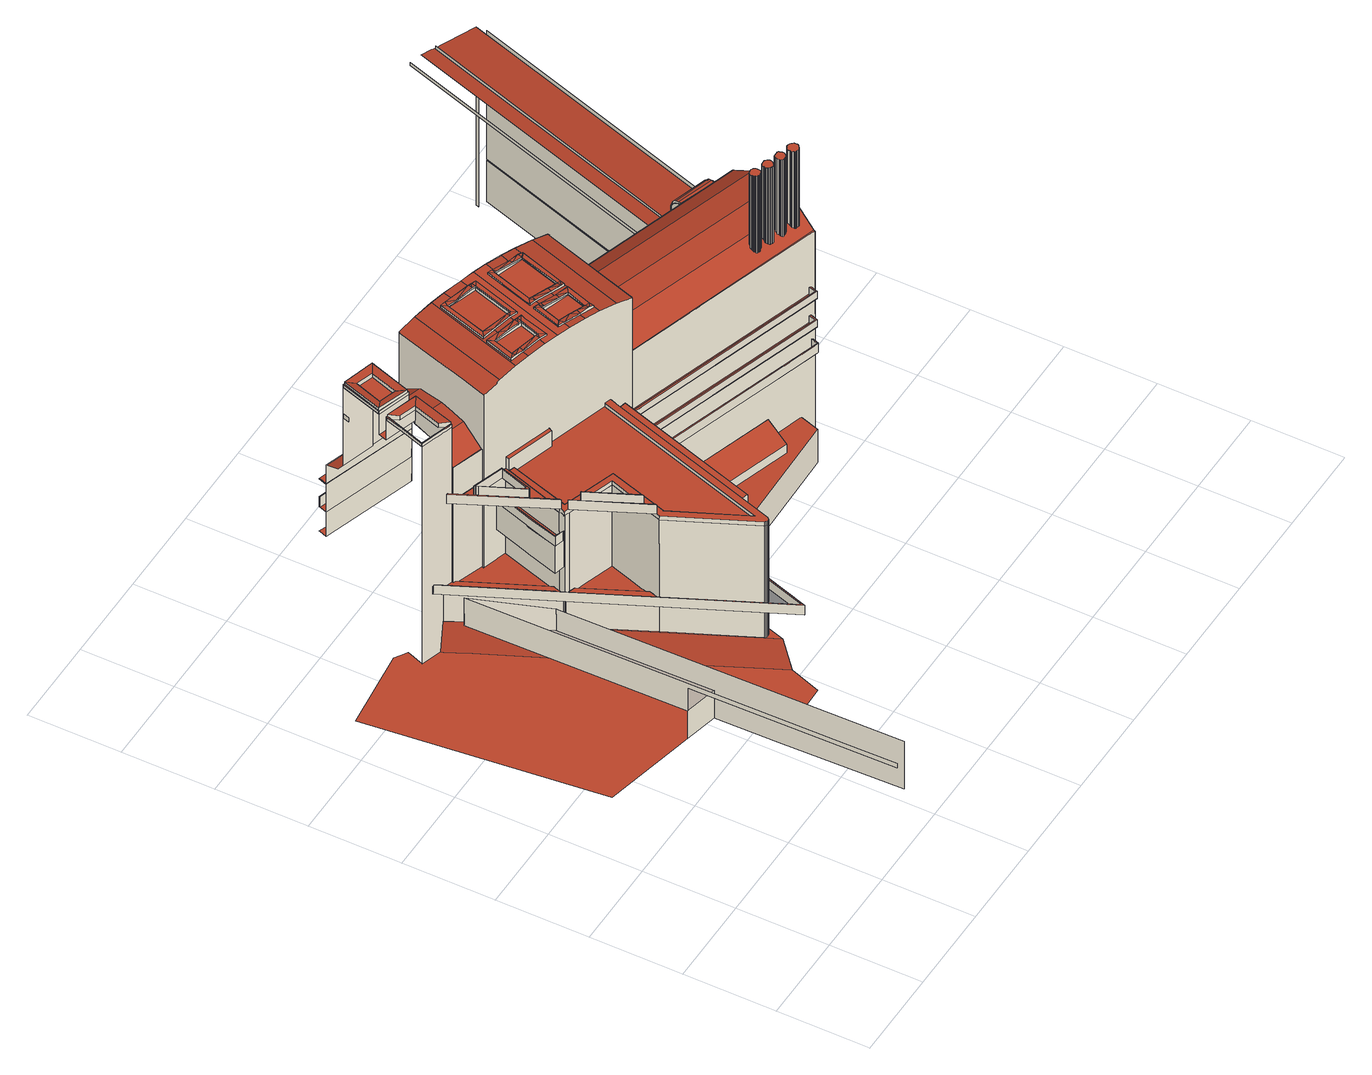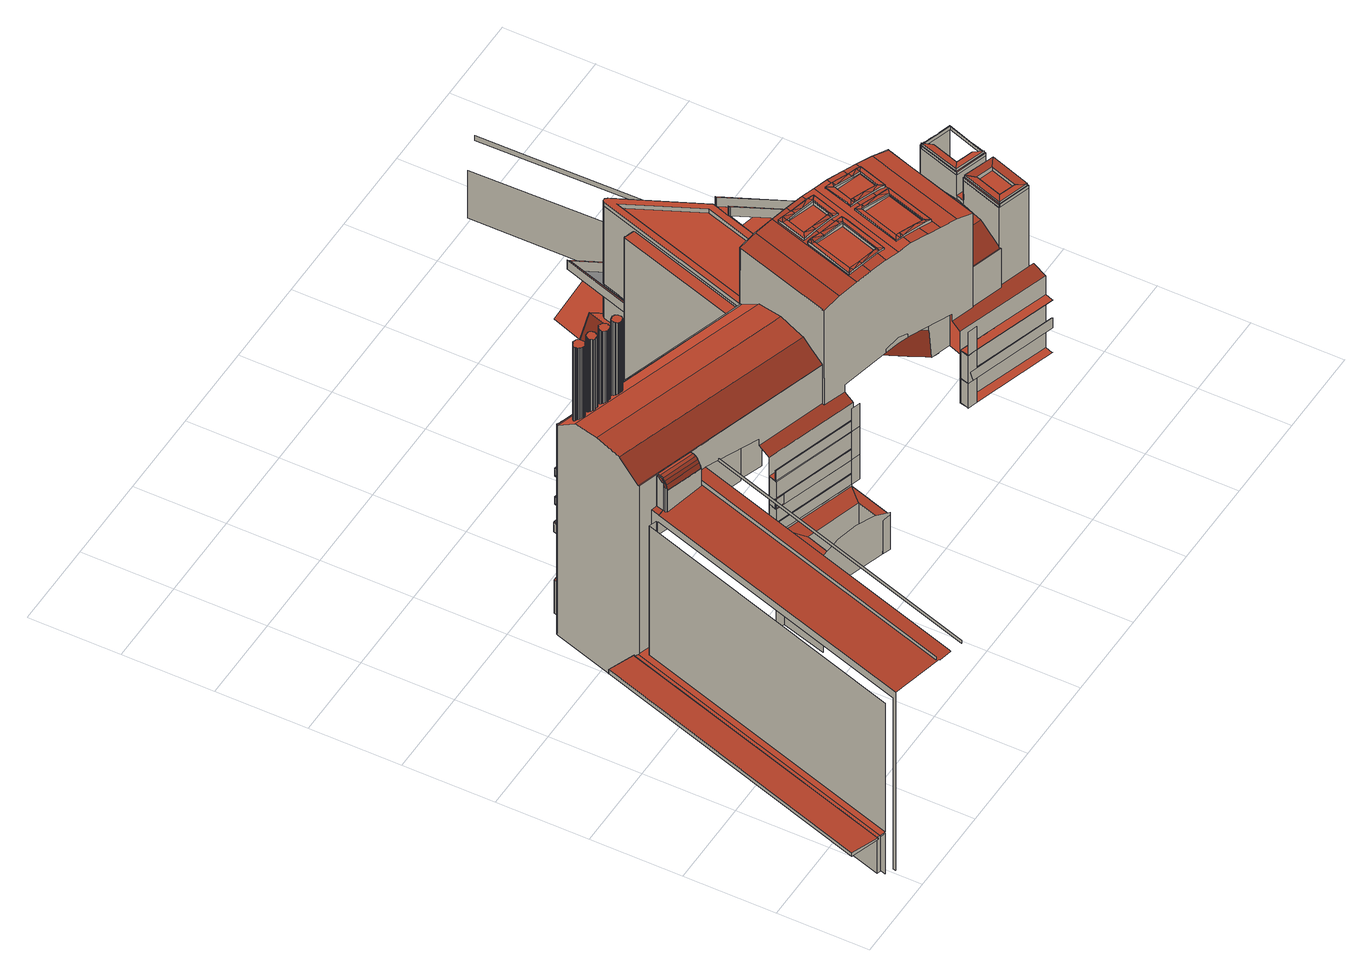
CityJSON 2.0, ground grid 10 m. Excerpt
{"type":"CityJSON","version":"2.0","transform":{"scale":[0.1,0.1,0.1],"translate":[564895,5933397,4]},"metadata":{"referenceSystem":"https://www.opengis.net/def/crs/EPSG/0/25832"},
"CityObjects":{
"building1":{"type":"Building","attributes":{"Grundfläche 2D":"19094.941454","Grundhöhe NN":"4.316"},"children":["building1-1","building1-2","building1-3","building1-4","building1-5","building1-6","building1-7","building1-8","building1-9","building1-10","building1-11","building1-12","building1-13","building1-14","building1-15","building1-16","building1-17","building1-18","building1-19","building1-20","building1-21","building1-22","building1-23","building1-24","building1-25","building1-26","building1-27","building1-28","building1-29","building1-30","building1-31","building1-32","building1-33","building1-34","building1-35","building1-36","building1-37","building1-38","building1-39","building1-40"],"geometry":[{"type":"MultiSurface","lod":"3","boundaries":[[[0,1,2,3,4,5,6,7,8,9]],[[9,10,11,12]],[[10,13,14,15,16,17,18,11]],[[19,20,21,22,23,12,11,18,24,25,26,27,28,29,30,31,32,33,34]],[[13,10,9,8]],[[35,36,37,38,39,40,34,33,32,31,41,42,43,44,45,46,47,48,49,50,49,48,51,52,53,54],[55,56,57,58,57,56,55,59]],[[60,14,13,8,7]],[[42,61,62,43]],[[63,64,61,42,41]],[[65,66,51,48,67,68]],[[48,47,46,69,70,71,68,67]],[[72,73,74,75]],[[28,27,26,25,76,77,78,79,64,63,41,31,30,29]],[[80,81,82,83,62,61,64,79,78,84,85,86,85,84,87,88,89,90,91,92,93,94,72,75,95,96]],[[97,98,99,68,71,70]],[[90,89,88,87,100,101,102,103,104,91]],[[84,105,106,105,84,78,77,107,108,109,110,111,112,113,114,115,87]],[[81,82,81,80]],[[112,111,110,111]],[[82,116,117,118,119,120,98,97,70,69,46,45,44,43,62,83]],[[107,121,122,108]],[[123,124,125,126]],[[127,128,129,130]],[[67,68,99,131,132,133,134,104,103,50,49,48],[135,136,137,138]],[[73,139,140,141,142,143,144,74]],[[145,65,68,99]],[[100,87,115,114,113,112,146,147,148,149,150,151,152,153,154,155]],[[130,52,51,156,157,127]],[[143,142,158,159,80,96,95,75,74,144]],[[66,65,145,160]],[[136,135,161,134,133,132,131,99,68,67,48,49,50,103,104,162,137]],[[151,150,151,152]],[[140,139,73,72,94,93,92,163,164,141]],[[124,123,128,127,165]],[[151,150,166,167,168,153,152]],[[156,51,66,160,169]],[[152,153,168,170,167,166,150,151]],[[104,171,172,91]],[[82,81,80,159,117,116]],[[173,174,175,176,177,178,110,109,108,122,179]],[[84,105,106,180,181,182,183,184,185,186,187,188,189,190,191,192,193,58,57,56,55,59,86,85]],[[176,175,148,147,146,112,111,110,178,177]],[[194,195,196,197]],[[180,181,195,194]],[[198,199,200,201]],[[180,122,121,202,181]],[[131,99,98,120]],[[137,162,104,171,134,161,135,138]],[[167,170,168,167,166]],[[157,203,204,124,165,127]],[[91,172,205,163,92]],[[206,207,208,209]],[[210,211,212,213]],[[175,174,173,179,122,180,194,214,215,148]],[[195,216,217,196]],[[202,218,182,181]],[[181,182,216,195]],[[215,214,194,197,168,170,167,166,149,148]],[[216,219,220,217]],[[218,221,183,182]],[[182,183,219,216]],[[222,223,224,225,226,227,221,218,202,121,107,77,76]],[[228,126,125,229]],[[230,209,208,171,104,103,102,101,100,155,154,153,152,151,150,149,166,167,170,168,197,196,217,220,231,232,233,234,235,236,237,238,211,210]],[[203,157,156,169,239]],[[240,241,233,232]],[[226,225,186,185]],[[185,186,241,240]],[[241,242,234,233]],[[225,224,187,186]],[[186,187,242,241]],[[199,228,229,243,244,245,198]],[[90,89,88,87,115,114,113,112,146,147,148,215,214,194,195,216,219,246,240,241,242,247,248,249,250,251,205,172,91]],[[171,104,134]],[[252,206,209,230]],[[229,125,124,204,253,243]],[[25,254,222,76]],[[255,256,254,25]],[[230,210,213,252]],[[172,171,208,207]],[[253,204,203,239,257]],[[187,224,223,188]],[[258,259,260,261,262,263,264,265,266,267,268]],[[269,270,244,243,271,272]],[[257,239,169,160,145,99,131,266,265,264,263,262,261,260,273,274,275,276]],[[277,278,279,280]],[[281,282,283,284]],[[188,189,190,191,192,191,190,189,188,223,222,254,256,285,286,287,288,289,290,291,292,293]],[[271,243,253,257,276]],[[280,294,245,244,270,269,274,273,295,277]],[[296,297,298,299,300,301,302,303]],[[283,304,305,306,307,308,309,284]],[[278,310,311,312,313,314,315,279]],[[316,317,318,319,320,321,322,323,324,258,268,267,266,131,132,133,134,133,132,131,120,119,118,117,159,158,142,141,164,163,205,251,250,249,325,326]],[[275,272,271,276]],[[274,269,272,275]],[[303,284,283,296]],[[305,283,284,308,307,306]],[[327,282,281,328,329,330]],[[323,322,331,332,333,334]],[[258,324,335,259]],[[290,289,288,336,337,293,292,291]],[[338,339,335,324,323,334,333,340,341,342,343,344,345,346,347,348]],[[250,212,211,238]],[[349,345,344,343,342,350,351,352]],[[347,346,353,354]],[[353,346,345,349,355,356]],[[305,306,357,299,298,358]],[[359,360,312,311,361]],[[362,327,330,306,305]],[[353,356,363,354]],[[304,283,282,327,362,305]],[[358,298,297,296,283,305]],[[364,365,325,249,248,247,242,187,188,293,337,366]],[[367,368,369,370,355,349,352,351,350,371,372,332,331,322,321,373]],[[374,375,376,377]],[[234,242,247,248,249,237,236,235]],[[378,379,320,319,380,381]],[[375,382,383,376]],[[370,363,356,355]],[[363,370,369,348,347,354]],[[367,339,338,348,369,368]],[[384,385,386,387,336,288,287,374,377,388,389]],[[390,391,392,373,321,320,379,378,393,394,395,396,397,398,399,400]],[[396,395,401,402,403,404,398,397]],[[237,249,250,238]],[[405,406,407,408,409,410,411]],[[412,413,414,406,405,411]],[[415,416,417,418,419,420,421]],[[366,337,336,387,364]],[[417,416,386,385,418]],[[410,409,384,389,411]],[[422,399,398,404,423,424]],[[400,399,422,425]],[[388,412,411,389]],[[426,427,428,423,404,403,402,401,429,430,381,380,319,318,431,432]],[[433,434,435,436,437,438]],[[439,437,436,435,440,295,273,260,259,335,339,367,373,392,432,431,441,442,443,444]],[[445,425,422,424]],[[446,421,420,447]],[[448,407,406,449]],[[450,449,406,414,451]],[[452,453,450,454,455,451]],[[445,428,427,390,400,425]],[[423,428,445,424]],[[456,449,450,451,455,454]],[[457,446,447,458]],[[459,448,449,456]],[[392,391,390,427,426,432]],[[318,317,441,431]],[[376,383,460,461,462,455,451,414,413,412,388,377]],[[316,463,464,465,466,442,441,317]],[[467,468,469,470,471,472,473,474,475,443,442,466,465,464,463,316,326]],[[382,476,460,383]],[[450,453,477,478,454]],[[479,480,481,482,483,484,485]],[[486,485,484,483,487,488,489]],[[489,490,491,485,486]],[[485,491,492,480,479]],[[493,494,495,496,497]],[[498,499,458,447,420,419,418,385,500]],[[501,502,467,326,325,365,364,387,503]],[[504,384,409,408,407,448,459,505,506]],[[507,386,416,415,421,446,457,508,509]],[[477,453,452,510]],[[405,411,389,511,512,513,514,515,516,456,449,406]],[[517,518,519,444,443,475]],[[520,521,522,523]],[[518,524,525,519]],[[482,526,527,483]],[[524,528,529,494,493,530,525]],[[531,532,533,490,489,488,487]],[[462,455,454,478]],[[480,492,534,535,526,482,481]],[[522,521,536,537]],[[538,539,537,536]],[[527,540,541,542,491,485,484,483]],[[529,534,492,494]],[[522,537,539,523]],[[533,543,544,545,520,521,490]],[[531,487,483,527]],[[385,384,504,500]],[[387,386,507,503]],[[536,546,547,538]],[[521,520,545,548]],[[536,521,548,546]],[[549,550,539,523,520,545]],[[539,550,549,551,552,553,554,555,556,522,523]],[[470,469,557,558]],[[511,389,511,512]],[[510,462,478,477]],[[471,470,558,559]],[[527,540,541,560,533,532,531]],[[540,527,526,535,534,561,541]],[[546,562,550,547]],[[515,514,513,514,515,516,456,454,455,462,461,563,564,565,566,567,568,569,570,571,572,573,468,467,502,501,509,508,457,458,499,498,506,505,459,456,516]],[[551,562,546,548]],[[545,549,551,548]],[[571,570,569,557,469,468,573,572]],[[549,545,544,574]],[[472,471,559,575]],[[550,562,551,549]],[[476,563,461,460]],[[473,472,575,576]],[[577,474,473,576]],[[498,500,504,506]],[[501,503,507,509]],[[578,579,580,581,582,583]],[[584,585,586,587,588,582,581,580,589,517,475,474,577,590,591]],[[592,593,592,587]],[[559,558,557,569,568,594,595,596,597,590,577,576,575]],[[593,598,593,592]],[[599,600,601,602,603,604]],[[579,605,606,580]],[[604,597,596,599]],[[607,608,602,601]],[[609,610,611,612]],[[590,597,613,614]],[[583,582,615,616,617]],[[618,619,620,621,622,581,582,588,587,586,585,584,623,624,598],[592,593,592,587],[593,598,593,592]],[[590,614,625,626,610,609,627,591]],[[591,627,609,612,628,629,630,618,598,624,623,584]],[[613,597,604,603,602,608,631,632]],[[633,631,608,607]],[[610,626,634,611]]],"semantics":{"surfaces":[{"type":"WallSurface"},{"type":"RoofSurface"},{"type":"OuterCeilingSurface"},{"type":"GroundSurface"}],"values":[0,0,0,1,2,0,0,0,1,0,0,0,1,0,0,0,0,0,0,1,0,0,0,3,0,0,0,0,3,1,1,0,1,1,3,1,1,0,0,1,3,0,0,0,0,0,0,1,0,0,0,0,0,0,0,0,0,0,0,0,0,1,1,1,1,0,0,0,0,0,0,0,1,0,0,0,1,0,0,0,1,0,1,0,0,0,0,0,1,1,1,1,1,0,1,0,0,3,3,1,1,1,1,0,1,0,0,0,0,0,1,0,0,0,1,0,0,1,0,0,0,1,0,1,1,0,0,0,0,0,0,0,0,0,0,1,0,0,1,0,0,0,0,0,0,0,0,0,1,1,1,1,0,0,1,0,0,0,0,0,1,1,3,3,0,1,1,0,0,0,1,1,0,3,1,0,1,0,0,0,0,0,0,0,0,1,1,0,1,0,0,1,0,0,0,0,1,0,1,0,1,0,0,1,1,0,0,0,0,1,0,1,0,0,0,0,0,0,0,1,1,0,3,0,0]}}]},
"building1-1":{"type":"BuildingInstallation","parents":["building1"],"geometry":[{"type":"MultiSurface","lod":"3","boundaries":[[[635,636,637,638,639,640,641,642,643,644,645,646,647]],[[40,646,645,648]],[[649,643,642,130]],[[643,649,650,644]],[[650,648,645,644]],[[40,39,38,37,36,35,54,53,52,641,640,639,638,637,636,635,647,646]],[[52,130,642,641]]],"semantics":{"surfaces":[{"type":"RoofSurface"},{"type":"WallSurface"}],"values":[0,1,1,1,1,1,1]}}]},
"building1-2":{"type":"BuildingInstallation","parents":["building1"],"geometry":[{"type":"MultiSurface","lod":"3","boundaries":[[[643,642,651,652,653,646,645,654]],[[654,655,649,643]],[[130,129,651,642]],[[129,656,657,40,646,653,652,651]],[[40,648,645,646]],[[648,655,654,645]],[[649,130,642,643]]],"semantics":{"surfaces":[{"type":"RoofSurface"},{"type":"WallSurface"}],"values":[0,1,1,1,1,1,1]}}]},
"building1-3":{"type":"BuildingInstallation","parents":["building1"],"geometry":[{"type":"MultiSurface","lod":"3","boundaries":[[[658,659,71,660,47,661,662,59,86,663,81]],[[47,46,45,44,43,59,662,661]],[[70,71,659,97]],[[62,86,59,43]],[[62,83,82,81,663,86]],[[116,658,81,82]],[[116,97,659,658]],[[70,69,46,47,660,71]]],"semantics":{"surfaces":[{"type":"RoofSurface"},{"type":"WallSurface"}],"values":[0,1,1,1,1,1,1,1]}}]},
"building1-4":{"type":"BuildingInstallation","parents":["building1"],"geometry":[{"type":"MultiSurface","lod":"3","boundaries":[[[664,665,666,667]],[[50,103,666,665]],[[103,104,667,666]],[[104,49,664,667]],[[50,665,664,49]]],"semantics":{"surfaces":[{"type":"RoofSurface"},{"type":"WallSurface"}],"values":[0,1,1,1,1]}}]},
"building1-5":{"type":"BuildingInstallation","parents":["building1"],"geometry":[{"type":"MultiSurface","lod":"3","boundaries":[[[668,669,670,671]],[[670,672,673,671]],[[655,674,669,668,654]],[[670,669,674,675]],[[672,670,675,676]],[[672,676,650,644,673]],[[671,673,644,650,649,643]],[[668,671,643,649,655,654]]],"semantics":{"surfaces":[{"type":"RoofSurface"},{"type":"WallSurface"}],"values":[0,0,1,1,1,1,1,1]}}]},
"building1-6":{"type":"BuildingInstallation","parents":["building1"],"geometry":[{"type":"MultiSurface","lod":"3","boundaries":[[[677,678,679,680,681,682,683,684]],[[193,681,680,58]],[[192,682,681,193]],[[682,192,191,683]],[[685,684,683,191]],[[686,57,679,678,677,684,685,687]],[[679,57,58,680]]],"semantics":{"surfaces":[{"type":"RoofSurface"},{"type":"WallSurface"}],"values":[0,1,1,1,1,1,1]}}]},
"building1-7":{"type":"BuildingInstallation","parents":["building1"],"geometry":[{"type":"MultiSurface","lod":"3","boundaries":[[[111,688,106,180,689,690]],[[178,110,111,690]],[[106,688,111,110,109,108]],[[106,108,122,180]],[[180,122,179,689]],[[179,178,690,689]]],"semantics":{"surfaces":[{"type":"RoofSurface"},{"type":"WallSurface"}],"values":[0,1,1,1,1,1]}}]},
"building1-8":{"type":"BuildingInstallation","parents":["building1"],"geometry":[{"type":"MultiSurface","lod":"3","boundaries":[[[691,692,693,694]],[[153,168,692,691]],[[168,170,693,692]],[[694,693,170,152]],[[152,153,691,694]]],"semantics":{"surfaces":[{"type":"RoofSurface"},{"type":"WallSurface"}],"values":[0,1,1,1,1]}}]},
"building1-9":{"type":"BuildingInstallation","parents":["building1"],"geometry":[{"type":"MultiSurface","lod":"3","boundaries":[[[695,696,697,698,699,700,701]],[[137,136,697,696]],[[136,135,698,697]],[[135,161,699,698]],[[161,702,703,701,700,699]],[[695,701,703,162]],[[162,137,696,695]]],"semantics":{"surfaces":[{"type":"RoofSurface"},{"type":"WallSurface"}],"values":[0,1,1,1,1,1,1]}}]},
"building1-10":{"type":"BuildingInstallation","parents":["building1"],"geometry":[{"type":"MultiSurface","lod":"3","boundaries":[[[704,705,706,707,708,709,710,711]],[[72,712,707,706]],[[712,713,164,709,708,707]],[[141,710,709,164]],[[141,140,139,73,705,704,711,710]],[[73,72,706,705]]],"semantics":{"surfaces":[{"type":"RoofSurface"},{"type":"WallSurface"}],"values":[0,1,1,1,1,1]}}]},
"building1-11":{"type":"BuildingInstallation","parents":["building1"],"geometry":[{"type":"MultiSurface","lod":"3","boundaries":[[[714,715,716,717,718,719]],[[720,717,716,721]],[[719,718,722,723,724,714]],[[716,715,714,724,723,725,726]],[[716,726,725,727,728,721]],[[728,727,729,720,721]],[[717,720,729,730]],[[718,717,730,722]]],"semantics":{"surfaces":[{"type":"RoofSurface"},{"type":"WallSurface"}],"values":[0,0,1,1,1,1,1,1]}}]},
"building1-12":{"type":"BuildingInstallation","parents":["building1"],"geometry":[{"type":"MultiSurface","lod":"3","boundaries":[[[698,731,696,695,732,699]],[[699,732,733,161]],[[135,698,699,161]],[[135,138,731,698]],[[138,137,696,731]],[[162,695,696,137]],[[162,733,732,695]]],"semantics":{"surfaces":[{"type":"RoofSurface"},{"type":"WallSurface"}],"values":[0,1,1,1,1,1,1]}}]},
"building1-13":{"type":"BuildingInstallation","parents":["building1"],"geometry":[{"type":"MultiSurface","lod":"3","boundaries":[[[734,735,736,737]],[[737,736,151,167]],[[167,166,734,737]],[[166,150,735,734]],[[150,151,736,735]]],"semantics":{"surfaces":[{"type":"RoofSurface"},{"type":"WallSurface"}],"values":[0,1,1,1,1]}}]},
"building1-14":{"type":"BuildingInstallation","parents":["building1"],"geometry":[{"type":"MultiSurface","lod":"3","boundaries":[[[738,739,728,726,740,741]],[[742,739,738,229]],[[742,727,728,739]],[[727,725,726,728]],[[126,740,726,725]],[[126,125,741,740]],[[125,229,738,741]]],"semantics":{"surfaces":[{"type":"RoofSurface"},{"type":"WallSurface"}],"values":[0,1,1,1,1,1,1]}}]},
"building1-15":{"type":"BuildingInstallation","parents":["building1"],"geometry":[{"type":"MultiSurface","lod":"3","boundaries":[[[739,738,743,740,726,724]],[[724,723,742,739]],[[229,228,743,738]],[[228,126,740,743]],[[126,725,726,740]],[[726,725,723,724]],[[742,229,738,739]]],"semantics":{"surfaces":[{"type":"RoofSurface"},{"type":"WallSurface"}],"values":[0,1,1,1,1,1,1]}}]},
"building1-16":{"type":"BuildingInstallation","parents":["building1"],"geometry":[{"type":"MultiSurface","lod":"3","boundaries":[[[719,718,744,745,714]],[[744,720,721,745]],[[714,724,723,722,718,719]],[[722,746,744,718]],[[720,744,746,729]],[[727,728,721,720,729]],[[721,728,727,742,739,745]],[[714,745,739,742,723,724]]],"semantics":{"surfaces":[{"type":"RoofSurface"},{"type":"WallSurface"}],"values":[0,0,1,1,1,1,1,1]}}]},
"building1-17":{"type":"BuildingInstallation","parents":["building1"],"geometry":[{"type":"MultiSurface","lod":"3","boundaries":[[[747,748,749,750]],[[171,747,750,134]],[[171,134,205,172]],[[171,172,207,751,748,747]],[[749,748,751,251]],[[750,749,251,205,134]]],"semantics":{"surfaces":[{"type":"RoofSurface"},{"type":"WallSurface"}],"values":[0,1,1,1,1,1]}}]},
"building1-18":{"type":"BuildingInstallation","parents":["building1"],"geometry":[{"type":"MultiSurface","lod":"3","boundaries":[[[752,753,362,754]],[[307,308,754,362,305,306]],[[309,752,754,308]],[[309,304,753,752]],[[304,305,362,753]]],"semantics":{"surfaces":[{"type":"RoofSurface"},{"type":"WallSurface"}],"values":[0,1,1,1,1]}}]},
"building1-19":{"type":"BuildingInstallation","parents":["building1"],"geometry":[{"type":"MultiSurface","lod":"3","boundaries":[[[755,756,757,758]],[[759,757,756]],[[760,761,759]],[[761,757,759]],[[762,763,760]],[[763,761,760]],[[764,765,766,762]],[[766,763,762]],[[767,768,756,755]],[[769,765,764,762,760,759,756,768,334,331,770]],[[766,765,769,372]],[[757,761,763,766,372,332,333,340]],[[340,341,758,757]],[[341,767,755,758]]],"semantics":{"surfaces":[{"type":"RoofSurface"},{"type":"WallSurface"}],"values":[0,0,0,0,0,0,0,0,1,1,1,1,1,1]}}]},
"building1-20":{"type":"BuildingInstallation","parents":["building1"],"geometry":[{"type":"MultiSurface","lod":"3","boundaries":[[[771,772,773,774]],[[771,371,350,342,341,772]],[[340,773,772,341]],[[774,773,340,333,332,372]],[[372,371,771,774]]],"semantics":{"surfaces":[{"type":"RoofSurface"},{"type":"WallSurface"}],"values":[0,1,1,1,1]}}]},
"building1-21":{"type":"BuildingInstallation","parents":["building1"],"geometry":[{"type":"MultiSurface","lod":"3","boundaries":[[[755,758,775,776]],[[777,775,758]],[[778,779,777]],[[779,775,777]],[[780,781,778]],[[781,779,778]],[[782,780,766,765,783]],[[782,781,780]],[[341,758,755,767]],[[778,777,758,341,342,350,371,780]],[[371,372,766,780]],[[765,766,372,769]],[[769,784,785,782,783,765]],[[343,786,767,755,776,775,779,781,782,785,351]]],"semantics":{"surfaces":[{"type":"RoofSurface"},{"type":"WallSurface"}],"values":[0,0,0,0,0,0,0,0,1,1,1,1,1,1]}}]},
"building1-22":{"type":"BuildingInstallation","parents":["building1"],"geometry":[{"type":"MultiSurface","lod":"3","boundaries":[[[787,788,789,790]],[[791,790,789]],[[792,793,791]],[[793,790,791]],[[794,795,792]],[[795,793,792]],[[347,796,788,787]],[[796,797,789,788]],[[791,789,797,344,352,798,794,792]],[[355,795,794,798]],[[790,793,795,355,349,345,346]],[[346,347,787,790]]],"semantics":{"surfaces":[{"type":"RoofSurface"},{"type":"WallSurface"}],"values":[0,0,0,0,0,0,1,1,1,1,1,1]}}]},
"building1-23":{"type":"BuildingInstallation","parents":["building1"],"geometry":[{"type":"MultiSurface","lod":"3","boundaries":[[[799,800,787]],[[800,788,787]],[[801,802,799]],[[802,800,799]],[[803,804,801]],[[804,802,801]],[[805,804,803]],[[795,794,805,803]],[[803,801,799,787,347,348,369,370]],[[370,355,795,803]],[[355,798,794,795]],[[798,806,805,794]],[[802,804,805,806,807,368,338,796,788,800]],[[796,347,787,788]]],"semantics":{"surfaces":[{"type":"RoofSurface"},{"type":"WallSurface"}],"values":[0,0,0,0,0,0,0,0,1,1,1,1,1,1]}}]},
"building1-24":{"type":"BuildingInstallation","parents":["building1"],"geometry":[{"type":"MultiSurface","lod":"3","boundaries":[[[808,809,810,811]],[[812,813,809]],[[813,810,809]],[[814,815,812]],[[815,813,812]],[[816,817,814]],[[817,815,814]],[[818,817,816]],[[819,810,813]],[[820,429,808,811]],[[429,430,809,808]],[[816,814,812,809,430,381,378,393]],[[393,821,818,816]],[[813,815,817,818,821,379,380,822,819]],[[819,822,820,811,810]]],"semantics":{"surfaces":[{"type":"RoofSurface"},{"type":"WallSurface"}],"values":[0,0,0,0,0,0,0,0,0,1,1,1,1,1,1]}}]},
"building1-25":{"type":"BuildingInstallation","parents":["building1"],"geometry":[{"type":"MultiSurface","lod":"3","boundaries":[[[823,824,825,826]],[[393,823,826,394]],[[823,393,378,381,430,824]],[[429,825,824,430]],[[826,825,429,401,395,394]]],"semantics":{"surfaces":[{"type":"RoofSurface"},{"type":"WallSurface"}],"values":[0,1,1,1,1]}}]},
"building1-26":{"type":"BuildingInstallation","parents":["building1"],"geometry":[{"type":"MultiSurface","lod":"3","boundaries":[[[827,808,811]],[[828,829,827]],[[829,808,827]],[[830,831,828]],[[831,829,828]],[[832,833,830]],[[833,831,830]],[[832,818,816,833]],[[396,834,832,830,828,827,811,820,402]],[[834,821,818,832]],[[393,816,818,821]],[[393,394,833,816]],[[808,829,831,833,394,395,401,429]],[[820,811,808,429]]],"semantics":{"surfaces":[{"type":"RoofSurface"},{"type":"WallSurface"}],"values":[0,0,0,0,0,0,0,0,1,1,1,1,1,1]}}]},
"building1-27":{"type":"BuildingInstallation","parents":["building1"],"geometry":[{"type":"MultiSurface","lod":"3","boundaries":[[[835,836,837,838]],[[839,840,836]],[[840,837,836]],[[841,842,839]],[[842,840,839]],[[843,844,841]],[[844,842,841]],[[845,844,843]],[[846,837,840]],[[428,423,836,835]],[[843,841,839,836,423,404,398,399]],[[399,847,845,843]],[[403,848,849,846,840,842,844,845,847,397]],[[846,849,850,838,837]],[[850,428,835,838]]],"semantics":{"surfaces":[{"type":"RoofSurface"},{"type":"WallSurface"}],"values":[0,0,0,0,0,0,0,0,0,1,1,1,1,1,1]}}]},
"building1-28":{"type":"BuildingInstallation","parents":["building1"],"geometry":[{"type":"MultiSurface","lod":"3","boundaries":[[[838,851,835]],[[851,852,835]],[[853,852,851]],[[854,855,853]],[[855,852,853]],[[856,857,854]],[[857,855,854]],[[856,858,845,843,857]],[[428,850,838,835]],[[854,853,851,838,850,426,391,859,856]],[[859,860,847,845,858,856]],[[399,843,845,847]],[[399,400,857,843]],[[835,852,855,857,400,390,427,428]]],"semantics":{"surfaces":[{"type":"RoofSurface"},{"type":"WallSurface"}],"values":[0,0,0,0,0,0,0,0,1,1,1,1,1,1]}}]},
"building1-29":{"type":"BuildingInstallation","parents":["building1"],"geometry":[{"type":"MultiSurface","lod":"3","boundaries":[[[861,862,863,864,417,865]],[[500,498,861,865]],[[861,498,499,862]],[[499,866,863,862]],[[866,419,864,863]],[[418,417,864,419]],[[500,865,417,418,385]]],"semantics":{"surfaces":[{"type":"RoofSurface"},{"type":"WallSurface"}],"values":[0,1,1,1,1,1,1]}}]},
"building1-30":{"type":"BuildingInstallation","parents":["building1"],"geometry":[{"type":"MultiSurface","lod":"3","boundaries":[[[867,868,366,869,870,871]],[[503,501,870,869]],[[871,870,501,502]],[[502,872,867,871]],[[872,365,868,867]],[[364,366,868,365]],[[503,869,366,364,387]]],"semantics":{"surfaces":[{"type":"RoofSurface"},{"type":"WallSurface"}],"values":[0,1,1,1,1,1,1]}}]},
"building1-31":{"type":"BuildingInstallation","parents":["building1"],"geometry":[{"type":"MultiSurface","lod":"3","boundaries":[[[873,874,875,876,877,410,878]],[[874,513,514,875]],[[514,879,876,875]],[[879,405,877,876]],[[877,405,411,410]],[[511,512,873,878,410,411,389]],[[512,513,874,873]]],"semantics":{"surfaces":[{"type":"RoofSurface"},{"type":"WallSurface"}],"values":[0,1,1,1,1,1,1]}}]},
"building1-32":{"type":"BuildingInstallation","parents":["building1"],"geometry":[{"type":"MultiSurface","lod":"3","boundaries":[[[479,880,881,561,882]],[[484,540,881,880]],[[479,882,542,491,485]],[[479,485,484,880]],[[881,540,541,561]]],"semantics":{"surfaces":[{"type":"RoofSurface"},{"type":"WallSurface"}],"values":[0,1,1,1,1]}}]},
"building1-33":{"type":"BuildingInstallation","parents":["building1"],"geometry":[{"type":"MultiSurface","lod":"3","boundaries":[[[883,884,885,497]],[[497,493,530,883]],[[529,494,493,497,885]],[[530,528,884,883]],[[529,885,884,528]]],"semantics":{"surfaces":[{"type":"RoofSurface"},{"type":"WallSurface"}],"values":[0,1,1,1,1]}}]},
"building1-34":{"type":"BuildingInstallation","parents":["building1"],"geometry":[{"type":"MultiSurface","lod":"3","boundaries":[[[886,887,560,486]],[[488,532,887,886]],[[489,486,560,533,490]],[[488,886,486,489]],[[533,560,887,532]]],"semantics":{"surfaces":[{"type":"RoofSurface"},{"type":"WallSurface"}],"values":[0,1,1,1,1]}}]},
"building1-35":{"type":"BuildingInstallation","parents":["building1"],"geometry":[{"type":"MultiSurface","lod":"3","boundaries":[[[888,889,890,891,892,893,894,895,896,897,898,899,900,901,902,903,904,905,906,907,908,909,910,911,912,913,914,915,916]],[[917,918,893,892]],[[918,919,894,893]],[[919,920,895,894]],[[921,917,892,891]],[[895,920,922]],[[922,923,896,895]],[[923,924,897,896]],[[924,925,898,897]],[[925,926,899,898]],[[926,927,900,899]],[[927,928,901,900]],[[928,929,902,901]],[[929,930,903,902]],[[930,931,904,903]],[[931,932,905,904]],[[932,933,906,905]],[[933,934,907,906]],[[934,935,908,907]],[[935,936,909,908]],[[936,937,910,909]],[[937,938,910]],[[938,939,911,910]],[[939,940,912,911]],[[940,941,942,914,913,912]],[[942,943,915,914]],[[943,944,916,915]],[[888,916,944,945]],[[945,946,889,888]],[[946,947,890,889]],[[947,921,891,890]]],"semantics":{"surfaces":[{"type":"RoofSurface"},{"type":"WallSurface"}],"values":[0,1,1,1,1,1,1,1,1,1,1,1,1,1,1,1,1,1,1,1,1,1,1,1,1,1,1,1,1,1,1]}}]},
"building1-36":{"type":"BuildingInstallation","parents":["building1"],"geometry":[{"type":"MultiSurface","lod":"3","boundaries":[[[948,949,950,951,952,953,954,955,956,957,958,959,960,961,962,963,964,965,966,967,968,969,970,971,972,973,974,975,976,977]],[[978,979,952,951]],[[953,952,979,980]],[[980,981,954,953]],[[982,978,951,950]],[[981,983,955,954]],[[983,984,956,955]],[[984,985,957,956]],[[985,986,957]],[[986,987,958,957]],[[987,988,989,960,959,958]],[[989,990,961,960]],[[990,991,962,961]],[[991,992,963,962]],[[992,993,964,963]],[[993,994,965,964]],[[994,995,966,965]],[[995,996,967,966]],[[996,997,968,967]],[[997,998,969,968]],[[998,999,970,969]],[[999,1000,971,970]],[[1000,1001,972,971]],[[1001,1002,973,972]],[[1002,1003,1004,974,973]],[[1004,1005,975,974]],[[1005,1006,976,975]],[[1006,1007,977,976]],[[1007,1008,948,977]],[[1008,1009,949,948]],[[949,1009,1010]],[[1010,982,950,949]]],"semantics":{"surfaces":[{"type":"RoofSurface"},{"type":"WallSurface"}],"values":[0,1,1,1,1,1,1,1,1,1,1,1,1,1,1,1,1,1,1,1,1,1,1,1,1,1,1,1,1,1,1,1]}}]},
"building1-37":{"type":"BuildingInstallation","parents":["building1"],"geometry":[{"type":"MultiSurface","lod":"3","boundaries":[[[1011,1012,1013,1014,1015,1016,1017,1018,1019,1020,1021,1022,1023,1024,1025,1026,1027,1028,1029,1030,1031,1032,1033,1034,1035,1036,1037,1038,1039,1040,1041]],[[1042,1043,1016,1015]],[[1043,1044,1017,1016]],[[1045,1042,1015,1014]],[[1044,1046,1018,1017]],[[1046,1047,1019,1018]],[[1047,1048,1020,1019]],[[1048,1049,1050,1022,1021,1020]],[[1050,1051,1023,1022]],[[1051,1052,1053,1024,1023]],[[1053,1054,1025,1024]],[[1054,1055,1026,1025]],[[1055,1056,1027,1026]],[[1056,1057,1028,1027]],[[1057,1058,1029,1028]],[[1058,1059,1030,1029]],[[1059,1060,1031,1030]],[[1060,1061,1032,1031]],[[1061,1062,1033,1032]],[[1062,1063,1034,1033]],[[1063,1064,1035,1034]],[[1064,1065,1036,1035]],[[1065,1066,1037,1036]],[[1066,1067,1038,1037]],[[1067,1068,1038]],[[1068,1069,1039,1038]],[[1069,1070,1040,1039]],[[1070,1071,1041,1040]],[[1071,1072,1011,1041]],[[1072,1073,1012,1011]],[[1073,1074,1013,1012]],[[1074,1045,1014,1013]]],"semantics":{"surfaces":[{"type":"RoofSurface"},{"type":"WallSurface"}],"values":[0,1,1,1,1,1,1,1,1,1,1,1,1,1,1,1,1,1,1,1,1,1,1,1,1,1,1,1,1,1,1,1]}}]},
"building1-38":{"type":"BuildingInstallation","parents":["building1"],"geometry":[{"type":"MultiSurface","lod":"3","boundaries":[[[1075,1076,1077,1078,1079,1080,1081,1082,1083,1084,1085,1086,1087,1088,1089,1090,1091,1092,1093,1094,1095,1096,1097,1098,1099,1100,1101,1102,1103,1104,1105]],[[1082,1081,1106,1107]],[[1083,1082,1107,1108]],[[1081,1080,1109,1106]],[[1084,1083,1108,1110]],[[1085,1084,1110,1111]],[[1086,1085,1111,1112]],[[1113,1087,1086,1112]],[[1114,1089,1088,1087,1113,1115]],[[1116,1090,1089,1114,1117]],[[1091,1090,1116,1118]],[[1092,1091,1118,1119]],[[1093,1092,1119,1120]],[[1094,1093,1120,1121]],[[1095,1094,1121,1122]],[[1096,1095,1122,1123]],[[1097,1096,1123,1124]],[[1098,1097,1124,1125]],[[1099,1098,1125,1126]],[[1100,1099,1126,1127]],[[1101,1100,1127,1128]],[[1102,1101,1128,1129]],[[1103,1102,1129,1130]],[[1104,1103,1130,1131]],[[1105,1104,1131,1132]],[[1075,1105,1132,1133]],[[1076,1075,1133,1134]],[[1077,1076,1134,1135]],[[1078,1077,1135,1136]],[[1079,1078,1136,1137]],[[1080,1079,1137,1109]]],"semantics":{"surfaces":[{"type":"RoofSurface"},{"type":"WallSurface"}],"values":[0,1,1,1,1,1,1,1,1,1,1,1,1,1,1,1,1,1,1,1,1,1,1,1,1,1,1,1,1,1,1]}}]},
"building1-39":{"type":"BuildingInstallation","parents":["building1"],"geometry":[{"type":"MultiSurface","lod":"3","boundaries":[[[1138,1139,1140,1141,1142,1143,1144,1145,1146]],[[1147,1148,1149,1150,1151]],[[1149,1152,1153,1154,1155,1156,1150]],[[1157,1158,1139,1138,1148,1147,1151]],[[1140,1139,1158]],[[1159,1160,1161,588,1152,1149,1148,1138,1146]],[[1152,588,587,586,585,1155,1154,1153]],[[1162,593,1158,1157,1151,1150,1156,1155,585,1163,1164]],[[593,1165,1141,1140,1158]],[[1165,1166,1142,1141]],[[1142,1166,1167,1143]],[[1143,1167,1168,1144]],[[1144,1168,1169,1145]],[[1169,1159,1146,1145]]],"semantics":{"surfaces":[{"type":"RoofSurface"},{"type":"WallSurface"}],"values":[0,0,0,0,0,1,1,1,1,1,1,1,1,1]}}]},
"building1-40":{"type":"BuildingInstallation","parents":["building1"],"geometry":[{"type":"MultiSurface","lod":"3","boundaries":[[[1170,1171,1172,1173,1174]],[[1174,1175,1176,1170]],[[1177,1178,1179,1176,1175]],[[1178,1180,1181,1179]],[[1180,1182,1183,1181]],[[1173,1172,1153,1154]],[[1154,586,1184,592,1177,1175,1174,1173]],[[1177,592,1185,1166,1142,1143,1182,1180,1178]],[[1143,1144,1183,1182]],[[1170,1176,1179,1181,1183,1144,1145,1169,1186,1187,1188,587,1153,1172,1171]]],"semantics":{"surfaces":[{"type":"RoofSurface"},{"type":"WallSurface"}],"values":[0,0,0,0,0,1,1,1,1,1]}}]},
"building2":{"type":"Building","attributes":{"Grundfläche 2D":"13.546306","Grundhöhe NN":"5.137"},"children":["building2-1"],"geometry":[{"type":"Solid","lod":"3","boundaries":[[[[1189,1190,625,614]],[[1191,1192,1190,1189,1193]],[[1190,1192,1194,625]],[[614,625,1194,1195]],[[614,1195,1191,1193,1189]],[[1195,1194,1192,1191]]]],"semantics":{"surfaces":[{"type":"RoofSurface"},{"type":"WallSurface"},{"type":"GroundSurface"}],"values":[[0,1,1,1,1,2]]}}]},
"building2-1":{"type":"BuildingInstallation","parents":["building2"],"geometry":[{"type":"MultiSurface","lod":"3","boundaries":[[[1196,1197,1198,1199,1190,1189]],[[1196,1189,1190,1199,1200,1193,1201]],[[1199,1198,1202,1200]],[[1197,1196,1201,1203]],[[1198,1197,1203,1202]],[[1193,1200,1202,1203,1201]]],"semantics":{"surfaces":[{"type":"RoofSurface"},{"type":"WallSurface"},{"type":"OuterCeilingSurface"}],"values":[0,1,1,1,1,2]}}]}
},
"vertices":[
[137,228,112],[137,223,112],[140,6,112],[140,6,118],[139,62,118],[137,223,118],[137,228,118],[134,465,118],[134,465,82],[137,228,82],[173,220,82],[173,220,46],[137,228,46],[170,387,82],[170,387,110],[170,385,110],[176,19,110],[176,19,48],[174,152,46],[109,511,46],[102,515,46],[96,519,46],[6,509,46],[34,251,46],[252,154,46],[264,188,46],[253,212,46],[173,381,46],[170,387,46],[134,465,46],[126,480,46],[124,485,46],[116,488,46],[115,488,46],[102,492,46],[128,484,329],[127,484,329],[124,485,329],[116,488,329],[115,488,329],[102,492,329],[127,484,84],[128,484,84],[128,484,124],[131,483,124],[133,482,124],[138,481,124],[138,481,128],[138,481,235],[133,482,235],[131,483,235],[138,481,278],[138,481,329],[133,482,329],[131,483,329],[127,484,128],[124,485,128],[116,488,128],[115,488,128],[128,484,128],[170,388,110],[176,383,84],[176,383,124],[136,466,84],[175,382,84],[138,479,277],[138,480,277],[138,480,235],[138,479,235],[138,480,124],[138,479,124],[138,479,128],[175,382,198],[164,385,198],[164,385,163],[175,382,163],[262,197,84],[176,381,84],[175,381,74],[175,382,79],[177,388,163],[177,388,128],[177,388,124],[177,386,124],[175,381,128],[175,382,128],[176,383,128],[175,381,230],[175,382,230],[176,383,230],[177,386,230],[177,388,230],[177,388,198],[177,386,198],[176,383,198],[176,383,163],[177,386,163],[140,479,124],[173,468,124],[173,468,235],[175,381,235],[175,382,235],[176,383,235],[177,386,235],[177,388,235],[176,381,128],[177,381,128],[177,381,84],[177,381,124],[180,380,124],[181,379,124],[181,379,128],[181,379,230],[180,380,230],[177,381,230],[176,381,230],[179,395,124],[199,458,124],[189,461,124],[188,461,124],[172,466,124],[214,302,84],[214,302,124],[120,548,303],[156,537,303],[156,537,329],[120,548,329],[153,528,303],[117,539,303],[117,539,329],[153,528,329],[172,466,235],[188,461,235],[189,461,235],[199,458,235],[186,454,235],[154,464,235],[174,423,235],[176,423,235],[174,419,198],[176,423,198],[188,461,198],[188,461,163],[176,423,163],[174,419,163],[173,468,277],[195,375,230],[196,375,230],[233,363,230],[233,363,235],[196,375,235],[195,375,235],[181,379,235],[180,380,235],[177,381,235],[176,381,235],[145,503,295],[153,528,298],[189,461,163],[199,458,163],[173,469,277],[187,455,235],[174,419,235],[199,458,198],[189,461,198],[154,531,303],[220,324,235],[220,322,235],[215,305,235],[181,492,295],[215,307,235],[198,453,235],[198,453,230],[220,322,124],[220,324,124],[233,363,124],[196,375,124],[195,375,124],[187,377,124],[217,314,124],[214,302,128],[255,213,128],[256,212,128],[257,211,128],[259,211,128],[260,211,128],[261,212,128],[262,213,128],[274,252,128],[279,250,128],[283,249,128],[284,249,128],[285,248,128],[261,173,128],[214,302,230],[255,213,230],[255,213,235],[214,302,235],[135,595,289],[135,595,295],[133,588,294],[133,588,289],[255,213,84],[154,531,299],[156,537,298],[199,458,230],[184,386,230],[204,451,230],[204,451,235],[184,386,235],[222,302,235],[258,224,235],[258,224,230],[222,302,230],[220,322,230],[220,324,230],[256,212,230],[256,212,235],[256,212,84],[257,211,230],[257,211,235],[257,211,84],[279,250,84],[274,252,84],[262,213,84],[261,212,84],[260,211,84],[259,211,84],[135,595,329],[171,584,329],[242,367,235],[259,211,235],[260,211,235],[261,212,235],[262,213,235],[324,410,235],[325,412,235],[327,418,235],[320,420,235],[189,520,299],[260,211,230],[261,212,230],[262,213,230],[171,584,278],[171,584,227],[135,595,227],[259,211,230],[324,410,230],[325,412,230],[327,418,230],[320,420,230],[252,441,230],[242,367,230],[163,560,295],[283,249,46],[264,188,3],[283,249,3],[199,549,295],[192,460,355],[226,570,355],[207,576,349],[207,575,349],[206,574,349],[181,492,349],[173,469,349],[173,468,349],[172,466,349],[188,461,353],[189,461,354],[171,586,226],[171,585,226],[171,585,277],[171,586,277],[207,576,226],[207,575,226],[207,575,277],[206,574,277],[236,579,221],[236,579,197],[133,612,197],[133,612,221],[133,612,196],[236,579,196],[236,579,160],[133,612,160],[284,249,3],[285,248,3],[286,248,3],[286,248,227],[285,248,227],[284,249,227],[283,249,227],[279,250,227],[274,252,227],[129,597,227],[232,568,226],[236,579,128],[238,588,128],[239,589,128],[228,592,128],[146,618,128],[136,621,128],[136,620,128],[133,612,128],[238,588,160],[239,589,160],[228,592,160],[146,618,160],[136,621,160],[136,620,160],[238,588,197],[239,589,197],[228,592,197],[146,618,197],[136,621,197],[136,620,197],[353,409,349],[334,415,355],[314,422,359],[297,427,361],[278,433,363],[263,438,363],[247,443,363],[228,449,361],[212,454,359],[327,418,200],[353,409,200],[239,589,196],[136,621,196],[146,618,196],[228,592,196],[250,450,363],[251,455,363],[232,461,361],[230,456,361],[247,564,359],[336,407,227],[324,410,227],[259,548,361],[262,559,361],[222,464,360],[229,486,360],[239,483,361],[240,488,361],[242,494,361],[243,499,361],[234,502,360],[248,547,360],[258,543,361],[263,492,363],[258,477,363],[260,482,363],[262,488,363],[234,502,359],[248,547,359],[267,491,363],[267,491,359],[228,592,129],[239,589,141],[239,589,227],[228,592,227],[239,589,210],[239,589,173],[281,536,359],[324,410,200],[325,412,200],[324,410,209],[282,552,363],[279,542,363],[277,537,363],[281,536,363],[261,476,363],[254,454,363],[298,548,363],[314,336,3],[327,332,3],[327,332,46],[314,336,46],[282,445,363],[280,440,363],[299,434,361],[301,439,361],[323,319,3],[323,319,46],[336,407,162],[336,407,163],[336,407,199],[336,407,200],[336,407,46],[336,407,128],[308,528,363],[309,532,363],[313,543,363],[279,446,363],[286,468,363],[289,467,363],[291,472,363],[292,478,363],[294,483,363],[291,484,363],[305,529,363],[308,461,361],[309,466,361],[311,472,361],[313,477,361],[325,412,128],[327,418,128],[327,418,162],[325,412,162],[324,410,162],[324,410,140],[324,410,128],[324,410,46],[325,412,46],[327,418,46],[325,412,199],[324,410,199],[324,410,172],[324,410,163],[325,412,163],[327,418,163],[327,418,199],[291,484,359],[324,473,360],[324,473,359],[305,529,359],[328,526,361],[327,522,361],[338,518,360],[318,458,360],[311,436,360],[348,532,359],[332,537,361],[298,548,251],[282,552,246],[282,552,242],[298,548,244],[313,543,242],[313,543,246],[363,527,235],[232,568,235],[369,525,355],[388,519,349],[388,519,226],[363,527,226],[338,518,359],[353,409,199],[353,409,163],[353,409,162],[353,409,128],[353,409,71],[353,409,46],[346,387,46],[346,387,57],[354,411,72],[354,411,46],[354,411,128],[354,411,199],[354,411,163],[354,411,162],[554,324,46],[561,346,46],[520,358,46],[354,411,349],[354,412,349],[387,517,349],[388,517,349],[354,411,200],[354,411,277],[354,412,277],[362,435,295],[370,463,299],[380,492,295],[387,517,277],[388,517,277],[388,517,227],[554,324,3],[513,334,57],[520,358,72],[370,547,173],[370,547,196],[369,546,196],[367,538,196],[367,538,160],[369,546,160],[370,547,160],[370,547,141],[367,538,128],[369,546,128],[370,547,128],[380,544,128],[380,544,160],[380,544,196],[370,547,197],[380,544,197],[380,544,226],[370,547,226],[370,547,210],[572,342,163],[570,343,163],[569,333,163],[572,342,200],[570,343,200],[569,333,200],[569,333,162],[570,343,162],[572,342,162],[569,333,199],[570,343,199],[572,342,199],[513,334,46],[569,333,128],[571,333,128],[574,342,128],[573,342,128],[572,342,128],[570,343,128],[465,493,227],[469,506,221],[367,538,221],[380,544,81],[380,544,126],[396,594,126],[396,594,81],[469,506,197],[367,538,197],[469,506,196],[469,506,160],[472,514,197],[472,515,197],[369,546,197],[469,506,128],[472,514,128],[472,515,128],[472,515,196],[472,514,196],[395,560,124],[405,591,124],[395,560,81],[405,591,81],[472,514,160],[472,515,160],[462,518,160],[472,515,3],[462,518,3],[462,518,81],[457,541,124],[457,541,81],[462,518,126],[477,568,81],[467,571,81],[477,568,126],[477,568,129],[458,574,138],[437,581,141],[415,588,138],[396,594,129],[578,342,277],[585,364,295],[594,392,299],[472,515,141],[472,515,173],[467,571,124],[561,346,3],[570,343,3],[572,342,3],[573,342,3],[574,342,3],[577,340,3],[577,340,277],[574,342,277],[573,342,277],[572,342,277],[570,343,277],[477,568,3],[603,421,295],[611,446,277],[611,447,277],[530,472,251],[515,477,246],[515,477,242],[530,472,244],[546,467,242],[546,467,246],[596,452,235],[590,454,236],[588,454,236],[548,467,242],[547,467,242],[465,493,235],[611,447,58],[596,452,58],[591,462,236],[592,462,236],[578,342,3],[611,446,3],[611,447,3],[611,447,56],[599,461,235],[596,452,3],[598,458,3],[598,459,3],[598,459,56],[598,458,56],[596,452,56],[615,794,246],[615,794,242],[608,456,3],[608,456,56],[598,459,58],[608,456,58],[608,456,226],[598,459,226],[612,447,56],[612,447,58],[646,784,242],[646,784,246],[549,479,246],[696,769,235],[644,786,242],[644,787,242],[631,791,244],[630,789,244],[598,458,235],[598,459,235],[711,761,58],[705,763,58],[598,458,58],[695,766,226],[695,766,3],[696,769,3],[705,763,56],[711,761,56],[705,763,3],[705,763,226],
[116,488,333],[124,485,333],[127,484,333],[128,484,333],[131,483,333],[133,482,333],[138,481,333],[153,528,333],[152,527,333],[138,482,333],[103,493,333],[102,492,333],[115,488,333],[103,493,329],[152,527,329],[138,482,329],
[117,539,333],[112,522,333],[112,521,333],[118,538,333],[118,538,329],[112,522,329],[112,521,329],
[179,395,128],[140,479,128],[138,480,128],[133,482,128],[131,483,128],[177,386,128],
[133,482,247],[131,483,247],[177,386,247],[177,388,247],
[118,538,336],[123,528,334],[142,522,334],[152,527,336],[132,492,334],[138,482,336],[123,528,329],[142,522,329],[132,492,329],
[164,384,140],[164,385,140],[116,488,140],[115,488,140],[261,173,140],[285,248,140],[284,249,140],[261,176,140],[261,176,128],[164,385,128],[164,384,128],
[180,380,128],[217,314,128],[187,377,128],
[180,380,247],[215,305,247],[215,307,247],[181,379,247],
[174,419,247],[174,423,247],[154,464,247],[186,454,247],[187,455,247],[186,455,247],[153,466,247],[186,455,235],[153,466,235],
[174,419,210],[164,385,210],[175,382,210],[165,386,210],[187,455,210],[189,461,210],[188,461,210],[176,423,210],[165,386,198],[187,455,198],
[136,594,336],[134,588,336],[121,549,336],[131,554,334],[141,584,334],[138,591,335],[150,548,334],[155,538,336],[141,584,329],[136,594,329],[136,594,333],[121,549,329],[121,549,333],[155,538,329],[155,538,333],[150,548,329],[131,554,329],
[176,423,247],[176,419,247],[176,419,235],
[220,324,247],[196,375,247],[195,375,247],[220,322,247],
[171,584,333],[170,584,333],[120,548,333],[156,537,333],[170,584,329],
[135,595,333],
[160,578,334],[170,584,336],[160,578,329],
[198,453,250],[250,437,250],[252,441,250],[199,458,250],[250,437,230],
[136,620,173],[238,588,173],[136,621,173],
[226,493,362],[216,461,362],[222,464,362],[229,486,362],[221,459,363],[230,456,363],[232,461,363],[250,450,365],[251,455,365],[253,449,365],[258,447,365],[254,454,365],[226,493,359],[216,461,359],[258,447,363],[253,449,363],
[261,476,359],[229,486,359],[222,464,359],[254,454,359],
[240,488,363],[231,491,363],[245,481,364],[258,477,365],[260,482,365],[261,476,365],[263,481,365],[268,480,365],[266,475,365],[266,475,363],[268,480,363],[231,491,360],
[248,547,362],[245,553,362],[228,498,362],[234,502,362],[242,494,363],[262,488,365],[263,492,365],[270,485,365],[267,491,365],[245,553,359],[228,498,359],[270,485,363],
[258,543,363],[250,551,363],[277,537,365],[279,542,365],[281,536,365],[282,541,365],[287,539,365],[287,539,363],[282,541,363],
[318,458,362],[311,436,362],[316,434,362],[325,462,362],[301,439,363],[310,431,363],[292,442,364],[299,434,363],[279,446,365],[280,440,365],[273,443,365],[315,429,362],[325,462,359],[273,443,363],[315,429,359],
[279,446,359],[311,436,359],[318,458,359],[286,468,359],
[309,466,363],[291,472,365],[308,461,363],[288,473,365],[289,467,365],[283,475,365],[286,468,365],[283,475,363],
[338,518,362],[324,473,362],[328,472,362],[344,521,362],[313,477,363],[322,468,363],[294,483,365],[311,472,363],[291,484,365],[292,478,365],[285,480,365],[327,467,362],[285,480,363],[322,468,360],[327,467,359],[344,521,359],
[339,523,363],[327,522,363],[328,526,363],[307,533,365],[308,528,365],[302,535,365],[305,529,365],[286,485,365],[302,535,363],[286,485,363],
[572,342,172],[570,343,172],[568,335,172],[325,412,172],[569,333,172],[568,335,163],
[568,335,209],[325,412,209],[569,333,209],[572,342,209],[570,343,209],[568,335,200],
[571,333,140],[574,342,140],[573,342,140],[570,334,140],[325,412,140],[569,333,140],[570,334,128],
[369,546,173],[472,514,173],[462,518,173],
[369,546,210],[472,514,210],[472,515,210],
[369,546,141],[472,514,141],
[527,377,384],[527,378,384],[526,378,384],[525,379,384],[524,379,384],[523,379,384],[522,379,384],[520,378,384],[519,377,384],[518,376,384],[518,375,384],[518,374,384],[518,373,384],[518,372,384],[519,371,384],[519,370,384],[520,369,384],[521,369,384],[522,368,384],[523,368,384],[525,369,384],[526,369,384],[527,370,384],[528,371,384],[528,372,384],[528,373,384],[528,374,384],[528,375,384],[528,376,384],[524,379,292],[523,379,292],[522,379,291],[520,378,291],[525,379,292],[520,378,290],[519,377,289],[518,376,288],[518,375,288],[518,374,287],[518,373,286],[518,372,285],[519,371,285],[519,370,284],[520,369,284],[521,369,284],[522,368,284],[523,368,284],[525,369,285],[526,369,285],[527,370,286],[527,370,287],[528,371,287],[528,372,288],[528,373,288],[528,374,289],[528,375,290],[528,376,290],[527,377,291],[527,378,291],[526,378,292],
[543,372,384],[542,373,384],[541,374,384],[539,374,384],[538,374,384],[537,374,384],[536,374,384],[535,373,384],[534,372,384],[534,371,384],[534,370,384],[533,370,384],[533,369,384],[533,368,384],[534,367,384],[534,366,384],[535,365,384],[536,364,384],[537,364,384],[538,363,384],[539,363,384],[540,364,384],[541,364,384],[542,365,384],[543,366,384],[544,367,384],[544,368,384],[544,369,384],[544,370,384],[544,371,384],[539,374,292],[538,374,292],[537,374,291],[536,374,291],[541,374,292],[535,373,290],[534,372,289],[534,371,289],[534,371,288],[534,370,288],[533,370,287],[533,369,287],[533,368,286],[534,367,285],[534,366,285],[535,365,284],[536,364,284],[537,364,284],[538,363,284],[539,363,284],[540,364,285],[541,364,285],[542,365,286],[543,366,287],[544,367,287],[544,367,288],[544,368,288],[544,369,289],[544,370,290],[544,371,290],[543,372,291],[542,373,291],[542,373,292],
[558,367,384],[558,368,384],[557,369,384],[556,369,384],[555,369,384],[553,369,384],[552,369,384],[551,369,384],[550,368,384],[550,367,384],[549,367,384],[549,366,384],[549,365,384],[548,364,384],[549,363,384],[549,362,384],[549,361,384],[550,360,384],[551,359,384],[552,359,384],[553,359,384],[554,359,384],[555,359,384],[556,359,384],[557,360,384],[558,361,384],[559,362,384],[559,363,384],[559,364,384],[559,365,384],[559,366,384],[555,369,292],[553,369,292],[552,369,291],[556,369,292],[551,369,291],[550,368,290],[550,367,289],[549,367,289],[549,366,288],[549,365,288],[549,365,287],[548,364,287],[549,363,286],[549,362,285],[549,361,285],[550,360,284],[551,359,284],[552,359,284],[553,359,284],[554,359,284],[555,359,285],[556,359,285],[557,360,286],[558,361,287],[559,362,287],[559,363,288],[559,363,289],[559,364,289],[559,365,290],[559,366,290],[558,367,291],[558,368,291],[557,369,292],
[575,360,384],[575,361,384],[574,362,384],[573,363,384],[572,364,384],[571,365,384],[570,365,384],[569,365,384],[568,365,384],[567,364,384],[566,364,384],[565,363,384],[564,362,384],[564,361,384],[564,360,384],[564,359,384],[564,358,384],[564,357,384],[565,356,384],[565,355,384],[566,354,384],[567,354,384],[569,353,384],[570,353,384],[571,354,384],[572,354,384],[573,355,384],[574,356,384],[575,357,384],[575,358,384],[575,359,384],[570,365,292],[569,365,292],[568,365,291],[571,365,292],[567,364,291],[566,364,290],[565,363,289],[564,362,288],[564,360,288],[564,361,288],[564,359,287],[564,360,287],[564,358,286],[564,357,285],[565,356,284],[565,355,284],[566,354,284],[567,354,284],[569,353,284],[570,353,284],[571,354,284],[572,354,285],[573,355,286],[574,356,286],[575,357,287],[575,358,288],[575,359,289],[575,360,290],[575,361,291],[574,362,291],[573,363,292],[572,364,292],
[550,476,271],[591,463,271],[593,463,271],[593,465,267],[592,466,267],[592,467,264],[552,480,264],[552,478,267],[551,479,267],[590,461,273],[549,474,273],[548,470,275],[591,457,275],[592,460,273],[547,467,275],[548,467,275],[588,454,275],[590,454,275],[590,455,275],[592,461,272],[592,462,272],[551,479,242],[550,476,242],[549,474,242],[592,461,236],[591,457,236],[592,460,236],[593,465,236],[592,466,236],[592,467,236],[552,480,242],[552,478,242],
[549,470,277],[549,467,277],[548,467,277],[588,454,277],[589,457,277],[590,461,276],[550,473,276],[591,462,275],[591,463,274],[551,476,274],[592,466,271],[552,478,271],[592,467,265],[552,480,265],[589,457,236],[591,463,236],[551,476,242],[549,470,242],[549,467,242],
[616,445,58],[715,760,58],[616,445,11],[715,760,11],[616,445,56],[711,761,11],[612,447,11],
[615,444,58],[646,434,61],[747,751,61],[715,761,58],[715,761,56],[615,444,56],[747,751,56],[646,434,56]
]}
